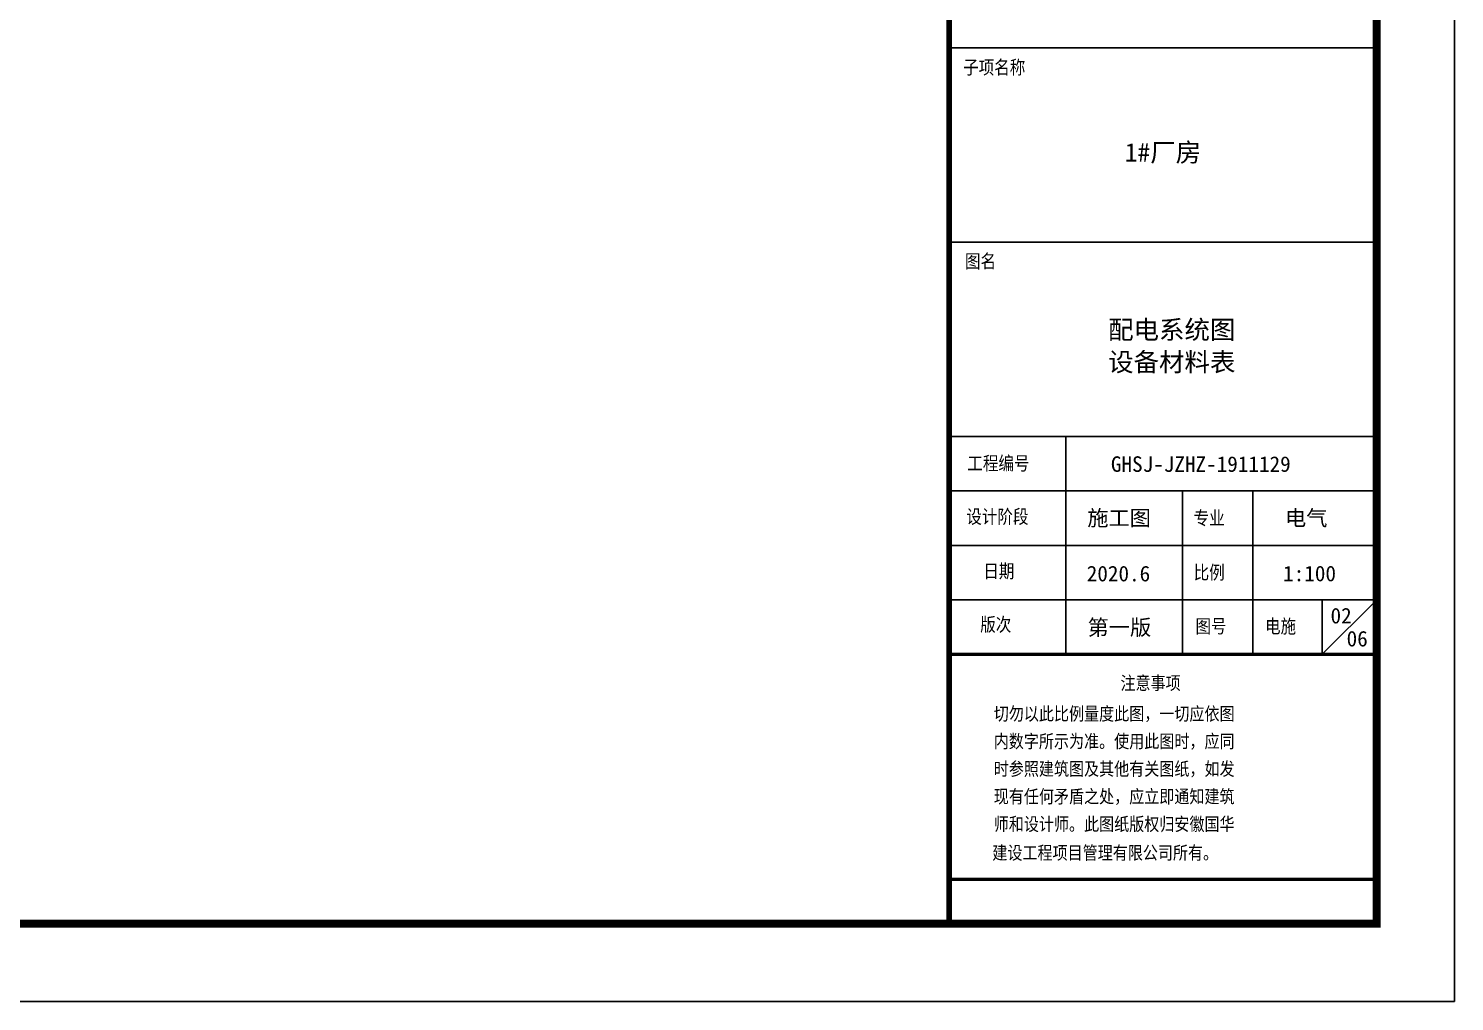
# Model space of a CAD drawing. Extents: x 33088 to 140010, y 13737 to 369010.
# Drawn here: x 74351 to 92693, y 280334 to 292845 of the extents above; entities that cross this region are included whole.
import ezdxf

# ---------------------------------------------------------------- set-up
doc = ezdxf.new("R2010")
doc.units = 0
doc.header["$LTSCALE"] = 1000
doc.header["$MEASUREMENT"] = 0
for name, color, linetype in [('1', 7, 'CONTINUOUS'), ('PP-PM-TK', 7, 'CONTINUOUS'), ('PUB_TEXT', 7, 'CONTINUOUS'), ('PUB_TITLE', 4, 'CONTINUOUS'), ('TEL_TITLE', 7, 'CONTINUOUS')]:
    doc.layers.add(name, color=color, linetype=linetype)
doc.styles.add('-黑体', font='simhei.ttf', dxfattribs={"width": 0.8})
doc.styles.add('TQ', font='txt.shx', dxfattribs={"width": 0.8, "bigfont": 'hztxt.shx'})

msp = doc.modelspace()

# ---------------------------------------------------------------- linework, layer by layer
at = {"layer": '1'}
for p, q in [((86193, 292598), (91693, 292598)), ((86193, 290098), (91693, 290098))]:
    msp.add_line(p, q, dxfattribs=at)
at = {"layer": '1', "color": 4}
for p, q in [((86193, 287598), (91693, 287598)), ((87693, 287598), (87693, 284798)), ((86193, 286898), (91693, 286898)), ((89193, 286898), (89193, 284798)), ((90098, 286898), (90098, 284798)), ((86193, 286198), (91693, 286198)), ((86193, 285498), (91693, 285498)), ((91693, 285498), (90993, 284798)), ((90993, 285498), (90993, 284798))]:
    msp.add_line(p, q, dxfattribs=at)
at = {"layer": '1', "color": 4, "const_width": 40}
msp.add_lwpolyline([(86193, 284798), (91693, 284798)], dxfattribs=at)
at = {"layer": 'PP-PM-TK', "color": 4}
for points, const_width in [([(86193, 321334), (86193, 281334)], 70), ([(86193, 281905), (91693, 281905)], 40)]:
    msp.add_lwpolyline(points, dxfattribs=dict(at, const_width=const_width))
at = {"layer": 'TEL_TITLE'}
msp.add_lwpolyline([(33293, 280334), (92693, 280334), (92693, 322334), (33293, 322334)], close=True, dxfattribs=at)
at = {"layer": 'TEL_TITLE', "const_width": 100}
msp.add_lwpolyline([(35793, 281334), (91693, 281334), (91693, 321334), (35793, 321334)], close=True, dxfattribs=at)

# ---------------------------------------------------------------- texts
at = {"layer": 'PUB_TEXT', "color": 2, "style": 'TQ'}
for s, height, p in [('子项名称', 200, (86373, 292239)), ('图名', 200, (86397, 289746)), ('工程编号', 200, (86427, 287147)), ('设计阶段', 200, (86414, 286461)), ('专业', 200, (89338, 286444)), ('日期', 200, (86632, 285761)), ('比例', 200, (89338, 285744)), ('版次', 200, (86593, 285074)), ('图号', 200, (89361, 285052)), ('电施', 200, (90256, 285051)), ('注意事项', 193.6, (88397, 284325)), ('切勿以此比例量度此图，一切应依图', 193.6, (86767, 283930)), ('内数字所示为准。使用此图时，应同', 193.6, (86767, 283576)), ('时参照建筑图及其他有关图纸，如发', 193.6, (86767, 283221)), ('现有任何矛盾之处，应立即通知建筑', 193.6, (86767, 282866)), ('师和设计师。此图纸版权归安徽国华', 193.6, (86767, 282511)), ('建设工程项目管理有限公司所有。', 193.6, (86749, 282142))]:
    msp.add_text(s, height=height, dxfattribs=at).set_placement(p)
at = {"layer": 'PUB_TITLE', "color": 255, "style": '-黑体'}
for s, height, p in [('1#厂房', 240, (88453, 291132)), ('GHSJ-JZHZ-1911129', 200, (88274, 287144)), ('施工图', 200, (87970, 286451)), ('电气', 200, (90513, 286451)), ('2020.6', 200, (87963, 285736)), ('1:100', 200, (90489, 285737)), ('第一版', 200, (87974, 285044)), ('02', 200, (91099, 285195)), ('06', 200, (91306, 284899))]:
    msp.add_text(s, height=height, dxfattribs=at).set_placement(p)
at = {"layer": 'PUB_TITLE', "color": 6, "style": '-黑体'}
for s, p in [('配电系统图', (88238, 288852)), ('设备材料表', (88238, 288437))]:
    msp.add_text(s, height=240, dxfattribs=at).set_placement(p)

doc.saveas('drawing.dxf')
